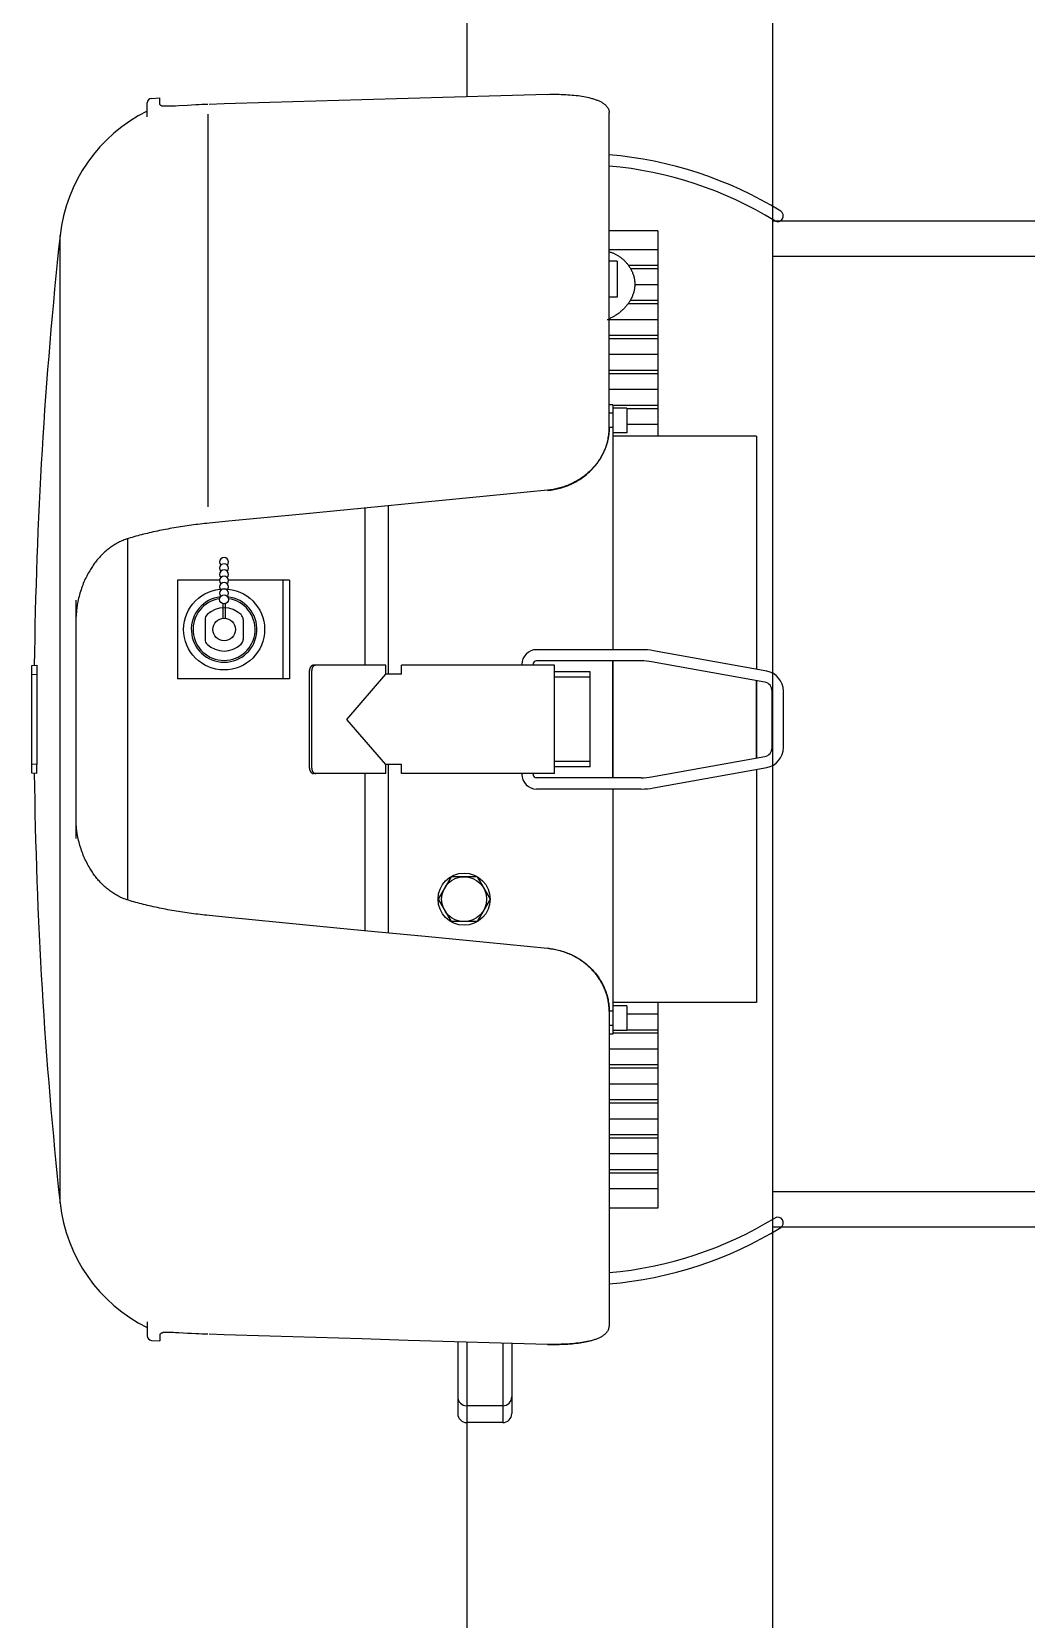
# Model space of a CAD drawing. Header units: millimetres. Extents: x -139278 to 641613, y -260926 to 217780.
# Drawn here: x 234301.2 to 234525.5, y 29911 to 30269 of the extents above; entities that cross this region are included whole.
import ezdxf

# ---------------------------------------------------------------- set-up
doc = ezdxf.new("R2010")
doc.units = ezdxf.units.MM

msp = doc.modelspace()

# ---------------------------------------------------------------- linework, layer by layer
msp.add_line((234468.385, 28990.722), (234468.385, 30746.392))
at = {"ltscale": 4}
for p, q in [((234399.345, 30365.354), (234399.345, 30254.315)), ((234328.234, 30253.933), (234330.111, 30254.032)), ((234330.111, 30252.689), (234330.111, 30254.032)), ((234327.273, 30249.742), (234327.273, 30252.921)), ((234341.03, 30161.857), (234341.03, 30250.336)), ((234431.466, 30179.707), (234431.466, 30250.722)), ((234468.385, 30226.343), (234582.685, 30226.343)), ((234307.619, 30113.913), (234307.619, 30222.996)), ((234442.42, 30224.097), (234431.466, 30224.097)), ((234442.42, 30224.097), (234442.42, 30177.767)), ((234442.42, 30219.796), (234431.466, 30219.796)), ((234468.385, 30218.343), (234582.685, 30218.343)), ((234433.299, 30217.237), (234431.466, 30217.237)), ((234433.299, 30217.237), (234433.299, 30209.129)), ((234442.42, 30216.213), (234435.854, 30216.213)), ((234442.42, 30215.496), (234436.31, 30215.496)), ((234442.42, 30211.913), (234437.252, 30211.913)), ((234433.299, 30209.129), (234431.466, 30209.129)), ((234442.42, 30207.613), (234435.712, 30207.613)), ((234442.42, 30208.33), (234436.185, 30208.33)), ((234442.42, 30204.029), (234430.973, 30204.029)), ((234442.42, 30200.446), (234431.466, 30200.446)), ((234442.42, 30199.729), (234431.466, 30199.729)), ((234442.42, 30196.146), (234431.466, 30196.146)), ((234442.42, 30192.562), (234431.466, 30192.562)), ((234442.42, 30191.846), (234431.466, 30191.846)), ((234442.42, 30188.262), (234431.466, 30188.262)), ((234432.285, 30184.862), (234431.466, 30184.862)), ((234432.285, 30182.936), (234431.466, 30182.936)), ((234432.285, 30184.862), (234432.285, 30177.767)), ((234442.42, 30184.679), (234432.285, 30184.679)), ((234432.285, 30184.101), (234432.285, 30178.527)), ((234435.47, 30184.101), (234432.285, 30184.101)), ((234435.47, 30184.101), (234435.47, 30178.527)), ((234442.42, 30183.962), (234435.47, 30183.962)), ((234432.285, 30179.693), (234431.465, 30179.693)), ((234435.47, 30178.527), (234432.285, 30178.527)), ((234442.42, 30180.379), (234435.47, 30180.379)), ((234432.285, 30177.767), (234432.285, 30129.622)), ((234464.718, 30177.767), (234432.285, 30177.767)), ((234464.718, 30177.767), (234464.718, 30125.195)), ((234376.325, 30161.577), (234376.325, 30126.125)), ((234381.608, 30162.091), (234381.608, 30124.099)), ((234322.822, 30154.638), (234322.822, 30073.252)), ((234334.074, 30145.333), (234334.074, 30123.035)), ((234343.612, 30145.333), (234334.074, 30145.333)), ((234359.326, 30145.333), (234345.615, 30145.333)), ((234357.891, 30145.333), (234357.891, 30123.035)), ((234359.326, 30145.333), (234359.326, 30123.035)), ((234311.259, 30113.913), (234311.259, 30140.785)), ((234344.36, 30139.967), (234344.36, 30136.706)), ((234344.867, 30139.967), (234344.867, 30136.706)), ((234340.306, 30136.419), (234340.306, 30131.95)), ((234348.921, 30136.419), (234348.921, 30131.95)), ((234438.709, 30129.622), (234415.102, 30129.622)), ((234466.991, 30124.787), (234441.49, 30129.374)), ((234301.225, 30126.076), (234302.358, 30126.096)), ((234301.225, 30101.751), (234301.225, 30126.076)), ((234363.872, 30102.918), (234363.872, 30124.909)), ((234364.372, 30102.918), (234364.372, 30124.909)), ((234381.101, 30126.125), (234364.801, 30126.125)), ((234381.101, 30124.099), (234381.101, 30126.125)), ((234419.105, 30126.125), (234384.648, 30126.125)), ((234384.648, 30124.099), (234384.648, 30126.125)), ((234411.757, 30126.125), (234411.757, 30126.278)), ((234414.291, 30126.125), (234414.291, 30126.278)), ((234438.709, 30127.088), (234415.102, 30127.088)), ((234419.105, 30101.702), (234419.105, 30126.125)), ((234427.212, 30124.656), (234419.105, 30124.656)), ((234427.212, 30103.171), (234427.212, 30124.656)), ((234432.285, 30127.088), (234432.285, 30100.739)), ((234432.285, 30100.739), (234432.285, 30127.088)), ((234466.542, 30122.293), (234441.042, 30126.88)), ((234301.225, 30124.049), (234302.405, 30124.07)), ((234359.326, 30123.035), (234334.074, 30123.035)), ((234372.322, 30113.914), (234381.101, 30124.099)), ((234384.648, 30124.099), (234381.101, 30124.099)), ((234427.212, 30123.44), (234419.105, 30123.44)), ((234464.718, 30122.621), (234464.718, 30105.206)), ((234464.718, 30105.206), (234464.718, 30122.621)), ((234468.211, 30107.529), (234468.211, 30120.298)), ((234470.744, 30107.529), (234470.744, 30120.298)), ((234307.619, 30004.831), (234307.619, 30113.913)), ((234311.259, 30087.042), (234311.259, 30113.913)), ((234381.101, 30103.728), (234372.322, 30113.914)), ((234302.405, 30103.757), (234301.225, 30103.778)), ((234381.101, 30101.702), (234381.101, 30103.728)), ((234384.648, 30103.728), (234381.101, 30103.728)), ((234381.608, 30103.728), (234381.608, 30065.793)), ((234384.648, 30101.702), (234384.648, 30103.728)), ((234427.212, 30104.387), (234419.105, 30104.387)), ((234427.212, 30103.171), (234419.105, 30103.171)), ((234441.042, 30100.947), (234466.542, 30105.534)), ((234441.49, 30098.453), (234466.991, 30103.04)), ((234302.358, 30101.731), (234301.225, 30101.751)), ((234381.101, 30101.702), (234364.801, 30101.702)), ((234376.325, 30101.702), (234376.325, 30066.308)), ((234419.105, 30101.702), (234384.648, 30101.702)), ((234411.757, 30101.549), (234411.757, 30101.702)), ((234414.291, 30101.549), (234414.291, 30101.702)), ((234438.709, 30100.739), (234415.102, 30100.739)), ((234464.718, 30102.632), (234464.718, 30050.06)), ((234438.709, 30098.205), (234415.102, 30098.205)), ((234432.285, 30098.205), (234432.285, 30050.06)), ((234395.811, 30078.439), (234392.885, 30073.372)), ((234401.662, 30078.439), (234395.811, 30078.439)), ((234401.662, 30078.439), (234404.588, 30073.372)), ((234392.885, 30073.372), (234395.811, 30068.304)), ((234404.588, 30073.372), (234401.662, 30068.304)), ((234401.662, 30068.304), (234395.811, 30068.304)), ((234464.718, 30050.06), (234432.285, 30050.06)), ((234432.285, 30050.06), (234432.285, 30042.965)), ((234432.285, 30049.3), (234432.285, 30043.726)), ((234435.47, 30049.3), (234432.285, 30049.3)), ((234435.47, 30049.3), (234435.47, 30043.726)), ((234442.42, 30050.06), (234442.42, 30003.73)), ((234432.285, 30048.134), (234431.465, 30048.134)), ((234431.466, 30048.12), (234431.466, 29977.105)), ((234442.42, 30047.448), (234435.47, 30047.448)), ((234432.285, 30044.891), (234431.466, 30044.891)), ((234432.285, 30042.965), (234431.466, 30042.965)), ((234435.47, 30043.726), (234432.285, 30043.726)), ((234442.42, 30043.148), (234432.285, 30043.148)), ((234442.42, 30043.865), (234435.47, 30043.865)), ((234442.42, 30039.565), (234431.466, 30039.565)), ((234442.42, 30035.981), (234431.466, 30035.981)), ((234442.42, 30035.265), (234431.466, 30035.265)), ((234442.42, 30031.681), (234431.466, 30031.681)), ((234442.42, 30028.098), (234431.466, 30028.098)), ((234442.42, 30027.381), (234431.466, 30027.381)), ((234442.42, 30023.798), (234431.466, 30023.798)), ((234442.42, 30020.214), (234431.466, 30020.214)), ((234442.42, 30019.497), (234431.466, 30019.497)), ((234442.42, 30015.914), (234431.466, 30015.914)), ((234442.42, 30012.331), (234431.466, 30012.331)), ((234442.42, 30011.614), (234431.466, 30011.614)), ((234442.42, 30008.031), (234431.466, 30008.031)), ((234468.385, 30007.453), (234582.685, 30007.453)), ((234442.42, 30003.73), (234431.466, 30003.73)), ((234468.385, 29999.453), (234582.685, 29999.453)), ((234327.273, 29978.085), (234327.273, 29974.906)), ((234330.111, 29975.138), (234330.111, 29973.795)), ((234328.234, 29973.894), (234330.111, 29973.795)), ((234397.318, 29973.569), (234397.318, 29957.381)), ((234399.345, 29973.512), (234399.345, 29955.354)), ((234407.453, 29973.28), (234407.453, 29955.354)), ((234409.48, 29973.223), (234409.48, 29957.381)), ((234407.453, 29959.127), (234399.345, 29959.127)), ((234407.453, 29955.354), (234399.345, 29955.354)), ((234399.345, 29955.354), (234399.345, 29860.847))]:
    msp.add_line(p, q, dxfattribs=at)
for points in [[(234417.587, 30254.832), (234407.055, 30254.536), (234396.559, 30254.236), (234386.1, 30253.931), (234375.679, 30253.623), (234365.295, 30253.31), (234354.949, 30252.992), (234344.641, 30252.671), (234341.214, 30252.562)], [(234417.587, 30254.832), (234418.107, 30254.844), (234418.625, 30254.851), (234419.14, 30254.853), (234419.652, 30254.85), (234420.159, 30254.842), (234420.662, 30254.829), (234421.16, 30254.811), (234421.653, 30254.788), (234422.138, 30254.76), (234422.617, 30254.726), (234423.089, 30254.688), (234423.552, 30254.644), (234424.007, 30254.595), (234424.452, 30254.54), (234424.888, 30254.48), (234425.314, 30254.415), (234425.729, 30254.344), (234426.133, 30254.268), (234426.525, 30254.187), (234426.905, 30254.101), (234427.119, 30254.048), (234427.33, 30253.993), (234427.536, 30253.937), (234427.737, 30253.879), (234427.934, 30253.819), (234428.126, 30253.758), (234428.313, 30253.694), (234428.496, 30253.629), (234428.674, 30253.562), (234428.846, 30253.493), (234429.014, 30253.423), (234429.177, 30253.351), (234429.334, 30253.277), (234429.486, 30253.202), (234429.633, 30253.124), (234429.775, 30253.046), (234429.911, 30252.965), (234430.041, 30252.883), (234430.167, 30252.8), (234430.286, 30252.714), (234430.4, 30252.628), (234430.509, 30252.539), (234430.611, 30252.449), (234430.708, 30252.358), (234430.8, 30252.265), (234430.885, 30252.171), (234430.965, 30252.076), (234431.039, 30251.979), (234431.107, 30251.881), (234431.169, 30251.781), (234431.225, 30251.68), (234431.276, 30251.578), (234431.32, 30251.475), (234431.359, 30251.371), (234431.391, 30251.265), (234431.418, 30251.159), (234431.439, 30251.051), (234431.454, 30250.942), (234431.463, 30250.833), (234431.466, 30250.722)], [(234330.217, 30252.463), (234330.179, 30252.509), (234330.149, 30252.554), (234330.128, 30252.599), (234330.121, 30252.622), (234330.115, 30252.644), (234330.112, 30252.667), (234330.111, 30252.689)], [(234330.217, 30252.463), (234330.252, 30252.429), (234330.291, 30252.396), (234330.335, 30252.363), (234330.384, 30252.332), (234330.438, 30252.302), (234330.496, 30252.275), (234330.559, 30252.25), (234330.626, 30252.229), (234330.698, 30252.211), (234330.775, 30252.197)], [(234340.95, 30252.555), (234340.262, 30252.535), (234339.582, 30252.511), (234338.911, 30252.484), (234338.252, 30252.455), (234337.29, 30252.407), (234336.367, 30252.357), (234334.397, 30252.242), (234333.645, 30252.201), (234333.177, 30252.178), (234332.738, 30252.16), (234332.329, 30252.148), (234332.043, 30252.142), (234331.775, 30252.141), (234331.525, 30252.144), (234331.294, 30252.152), (234331.151, 30252.16), (234331.017, 30252.17), (234330.891, 30252.182), (234330.775, 30252.197)], [(234431.466, 30219.349), (234431.536, 30219.329), (234431.686, 30219.284), (234431.834, 30219.237), (234431.981, 30219.186), (234432.127, 30219.132), (234432.273, 30219.074), (234432.417, 30219.014), (234432.56, 30218.951), (234432.703, 30218.884), (234432.844, 30218.815), (234432.984, 30218.742), (234433.122, 30218.667), (234433.26, 30218.588), (234433.396, 30218.507), (234433.553, 30218.409), (234433.708, 30218.307), (234433.861, 30218.201), (234434.012, 30218.091), (234434.161, 30217.978), (234434.308, 30217.861), (234434.452, 30217.741), (234434.594, 30217.617), (234434.733, 30217.49), (234434.87, 30217.359), (234435.004, 30217.226), (234435.135, 30217.089), (234435.263, 30216.95), (234435.388, 30216.807), (234435.51, 30216.662), (234435.629, 30216.514), (234435.744, 30216.363), (234435.856, 30216.21), (234435.964, 30216.055), (234436.068, 30215.897), (234436.169, 30215.737), (234436.266, 30215.574), (234436.358, 30215.41), (234436.447, 30215.244), (234436.532, 30215.076), (234436.612, 30214.906), (234436.687, 30214.735), (234436.759, 30214.562), (234436.826, 30214.388), (234436.888, 30214.212), (234436.945, 30214.035), (234436.998, 30213.858), (234437.046, 30213.679), (234437.089, 30213.499), (234437.127, 30213.319), (234437.16, 30213.138), (234437.188, 30212.956), (234437.211, 30212.774), (234437.229, 30212.592), (234437.242, 30212.409), (234437.25, 30212.224), (234437.253, 30212.039), (234437.251, 30211.854), (234437.243, 30211.67), (234437.23, 30211.485), (234437.212, 30211.301), (234437.189, 30211.118), (234437.161, 30210.935), (234437.128, 30210.752), (234437.089, 30210.57), (234437.046, 30210.389), (234436.998, 30210.209), (234436.946, 30210.03), (234436.888, 30209.852), (234436.826, 30209.675), (234436.76, 30209.5), (234436.689, 30209.325), (234436.613, 30209.152), (234436.534, 30208.981), (234436.45, 30208.811), (234436.362, 30208.643), (234436.27, 30208.476), (234436.174, 30208.311), (234436.075, 30208.148), (234435.971, 30207.987), (234435.864, 30207.828), (234435.754, 30207.671), (234435.64, 30207.516), (234435.523, 30207.363), (234435.403, 30207.213), (234435.28, 30207.064), (234435.154, 30206.918), (234435.025, 30206.775), (234434.894, 30206.634), (234434.76, 30206.495), (234434.623, 30206.359), (234434.484, 30206.226), (234434.342, 30206.095), (234434.198, 30205.967), (234434.053, 30205.842), (234433.907, 30205.721), (234433.759, 30205.603), (234433.609, 30205.487), (234433.458, 30205.375), (234433.305, 30205.265), (234433.15, 30205.158), (234432.994, 30205.055), (234432.836, 30204.954), (234432.677, 30204.856), (234432.516, 30204.761), (234432.354, 30204.669), (234432.191, 30204.58), (234432.026, 30204.494), (234431.86, 30204.411), (234431.693, 30204.332), (234431.525, 30204.255), (234431.466, 30204.23)], [(234431.466, 30179.707), (234431.464, 30179.478), (234431.457, 30179.25), (234431.447, 30179.021), (234431.432, 30178.792), (234431.413, 30178.563), (234431.39, 30178.334), (234431.363, 30178.105), (234431.331, 30177.876), (234431.296, 30177.648), (234431.256, 30177.42), (234431.212, 30177.192), (234431.164, 30176.965), (234431.111, 30176.738), (234431.055, 30176.512), (234430.994, 30176.286), (234430.929, 30176.062), (234430.861, 30175.838), (234430.788, 30175.614), (234430.711, 30175.392), (234430.63, 30175.171), (234430.545, 30174.951), (234430.455, 30174.732), (234430.362, 30174.514), (234430.265, 30174.297), (234430.164, 30174.081), (234430.059, 30173.867), (234429.95, 30173.655), (234429.838, 30173.444), (234429.721, 30173.234), (234429.601, 30173.026), (234429.477, 30172.82), (234429.349, 30172.616), (234429.217, 30172.413), (234429.082, 30172.212), (234428.943, 30172.013), (234428.801, 30171.817), (234428.655, 30171.622), (234428.506, 30171.429), (234428.353, 30171.239), (234428.196, 30171.05), (234428.002, 30170.825), (234427.803, 30170.603), (234427.599, 30170.385), (234427.39, 30170.17), (234427.177, 30169.96), (234426.959, 30169.753), (234426.736, 30169.55), (234426.509, 30169.351), (234426.278, 30169.157), (234426.043, 30168.966), (234425.804, 30168.78), (234425.561, 30168.599), (234425.313, 30168.421), (234425.062, 30168.249), (234424.808, 30168.081), (234424.55, 30167.918), (234424.288, 30167.76), (234424.023, 30167.606), (234423.755, 30167.458), (234423.484, 30167.315), (234423.21, 30167.176), (234422.932, 30167.043), (234422.652, 30166.915), (234422.37, 30166.793), (234422.085, 30166.675), (234421.797, 30166.563), (234421.507, 30166.457), (234421.215, 30166.356), (234420.921, 30166.26), (234420.625, 30166.17), (234420.328, 30166.086), (234420.028, 30166.007), (234419.727, 30165.934), (234419.425, 30165.867), (234419.121, 30165.805), (234418.816, 30165.749), (234418.51, 30165.699), (234418.203, 30165.655), (234417.896, 30165.617), (234417.587, 30165.584)], [(234417.597, 30165.538), (234417.951, 30165.577), (234418.304, 30165.622), (234418.655, 30165.675), (234419.005, 30165.735), (234419.354, 30165.803), (234419.7, 30165.878), (234420.045, 30165.96), (234420.387, 30166.049), (234420.727, 30166.145), (234421.064, 30166.249), (234421.399, 30166.359), (234421.73, 30166.476), (234422.059, 30166.601), (234422.384, 30166.732), (234422.706, 30166.87), (234423.024, 30167.014), (234423.338, 30167.165), (234423.649, 30167.323), (234423.955, 30167.488), (234424.257, 30167.658), (234424.555, 30167.835), (234424.848, 30168.018), (234425.137, 30168.207), (234425.421, 30168.403), (234425.699, 30168.604), (234425.973, 30168.811), (234426.241, 30169.024), (234426.504, 30169.242), (234426.762, 30169.466), (234427.013, 30169.695), (234427.259, 30169.929), (234427.499, 30170.169), (234427.733, 30170.413), (234427.961, 30170.663), (234428.182, 30170.917), (234428.397, 30171.176), (234428.606, 30171.439), (234428.808, 30171.707), (234429.003, 30171.978), (234429.191, 30172.254), (234429.372, 30172.534), (234429.547, 30172.818), (234429.714, 30173.105), (234429.874, 30173.396), (234430.027, 30173.69), (234430.172, 30173.988), (234430.31, 30174.288), (234430.441, 30174.591), (234430.564, 30174.897), (234430.679, 30175.206), (234430.786, 30175.517), (234430.886, 30175.83), (234430.978, 30176.146), (234431.063, 30176.463), (234431.139, 30176.782), (234431.207, 30177.103), (234431.268, 30177.425), (234431.32, 30177.749), (234431.365, 30178.073), (234431.401, 30178.399), (234431.429, 30178.725), (234431.449, 30179.052), (234431.462, 30179.379), (234431.466, 30179.707)], [(234417.587, 30165.584), (234403.78, 30164.246), (234389.973, 30162.905), (234376.167, 30161.562), (234362.361, 30160.215), (234345.619, 30158.578), (234341.216, 30158.147)], [(234341.216, 30158.147), (234340.716, 30158.096), (234340.216, 30158.044), (234339.717, 30157.99), (234339.219, 30157.933), (234338.722, 30157.874), (234338.225, 30157.813), (234337.729, 30157.75), (234337.235, 30157.685), (234336.742, 30157.617), (234336.25, 30157.548), (234335.759, 30157.476), (234335.27, 30157.403), (234334.783, 30157.327), (234334.298, 30157.249), (234333.814, 30157.17), (234333.333, 30157.088), (234332.853, 30157.005), (234332.376, 30156.919), (234331.901, 30156.831), (234331.428, 30156.742), (234330.958, 30156.651), (234330.491, 30156.557), (234330.026, 30156.462), (234329.564, 30156.365), (234329.105, 30156.266), (234328.649, 30156.166), (234328.196, 30156.063), (234327.747, 30155.959), (234327.301, 30155.853), (234326.858, 30155.746), (234326.418, 30155.637), (234325.983, 30155.526), (234325.551, 30155.413), (234325.123, 30155.299), (234324.698, 30155.183), (234324.278, 30155.066), (234323.862, 30154.947), (234323.45, 30154.827), (234323.043, 30154.705), (234322.639, 30154.582)], [(234322.639, 30154.582), (234322.361, 30154.487), (234322.086, 30154.386), (234321.815, 30154.278), (234321.546, 30154.165), (234321.281, 30154.045), (234321.018, 30153.92), (234320.759, 30153.789), (234320.504, 30153.653), (234320.252, 30153.511), (234320.003, 30153.364), (234319.757, 30153.213), (234319.515, 30153.056), (234319.277, 30152.895), (234319.042, 30152.73), (234318.81, 30152.56), (234318.582, 30152.385), (234318.357, 30152.207), (234318.136, 30152.025), (234317.919, 30151.838), (234317.705, 30151.648), (234317.494, 30151.454), (234317.287, 30151.257), (234317.084, 30151.056), (234316.884, 30150.852), (234316.687, 30150.644), (234316.494, 30150.433), (234316.305, 30150.219), (234316.119, 30150.003), (234315.936, 30149.783), (234315.757, 30149.56), (234315.582, 30149.334), (234315.409, 30149.106), (234315.24, 30148.875), (234315.075, 30148.642), (234314.913, 30148.406), (234314.754, 30148.167), (234314.599, 30147.926), (234314.447, 30147.682), (234314.298, 30147.437), (234314.153, 30147.189), (234313.973, 30146.871), (234313.799, 30146.549), (234313.629, 30146.224), (234313.465, 30145.895), (234313.306, 30145.562), (234313.152, 30145.225), (234313.004, 30144.885), (234312.86, 30144.54), (234312.722, 30144.192), (234312.588, 30143.84), (234312.46, 30143.483), (234312.337, 30143.123), (234312.219, 30142.757), (234312.106, 30142.387), (234311.998, 30142.012), (234311.897, 30141.631), (234311.8, 30141.244), (234311.71, 30140.85), (234311.625, 30140.449), (234311.547, 30140.038), (234311.499, 30139.76), (234311.453, 30139.477), (234311.412, 30139.189), (234311.374, 30138.896), (234311.341, 30138.6), (234311.313, 30138.302), (234311.29, 30138.001), (234311.273, 30137.7), (234311.263, 30137.398), (234311.259, 30137.097)], [(234302.358, 30126.096), (234302.36, 30126.094), (234302.366, 30126.082), (234302.373, 30126.04), (234302.382, 30125.942), (234302.392, 30125.755), (234302.399, 30125.503), (234302.405, 30125.129), (234302.408, 30124.696), (234302.405, 30124.07)], [(234364.801, 30126.125), (234364.755, 30126.124), (234364.71, 30126.12), (234364.664, 30126.112), (234364.619, 30126.102), (234364.575, 30126.089), (234364.531, 30126.073), (234364.488, 30126.054), (234364.445, 30126.033), (234364.404, 30126.009), (234364.363, 30125.982), (234364.323, 30125.952), (234364.285, 30125.921), (234364.248, 30125.886), (234364.212, 30125.849), (234364.177, 30125.81), (234364.144, 30125.769), (234364.113, 30125.726), (234364.083, 30125.681), (234364.055, 30125.634), (234364.029, 30125.585), (234364.004, 30125.535), (234363.982, 30125.483), (234363.961, 30125.429), (234363.943, 30125.375), (234363.926, 30125.319), (234363.912, 30125.262), (234363.9, 30125.205), (234363.89, 30125.147), (234363.882, 30125.088), (234363.877, 30125.029), (234363.873, 30124.969), (234363.872, 30124.909)], [(234365.3, 30126.125), (234365.255, 30126.124), (234365.209, 30126.12), (234365.164, 30126.112), (234365.119, 30126.102), (234365.075, 30126.089), (234365.031, 30126.073), (234364.988, 30126.054), (234364.945, 30126.033), (234364.904, 30126.009), (234364.863, 30125.982), (234364.823, 30125.952), (234364.785, 30125.921), (234364.747, 30125.886), (234364.712, 30125.849), (234364.677, 30125.81), (234364.644, 30125.769), (234364.613, 30125.726), (234364.583, 30125.681), (234364.555, 30125.634), (234364.529, 30125.585), (234364.504, 30125.535), (234364.482, 30125.483), (234364.461, 30125.429), (234364.443, 30125.375), (234364.426, 30125.319), (234364.412, 30125.262), (234364.4, 30125.205), (234364.39, 30125.147), (234364.382, 30125.088), (234364.377, 30125.029), (234364.373, 30124.969), (234364.372, 30124.909)], [(234302.405, 30124.07), (234302.386, 30122.039), (234302.372, 30120.007), (234302.362, 30117.976), (234302.356, 30115.945), (234302.354, 30113.913), (234302.356, 30111.882), (234302.362, 30109.851), (234302.372, 30107.82), (234302.386, 30105.788), (234302.405, 30103.757)], [(234302.358, 30101.731), (234302.36, 30101.733), (234302.366, 30101.745), (234302.373, 30101.787), (234302.382, 30101.885), (234302.392, 30102.072), (234302.399, 30102.324), (234302.405, 30102.698), (234302.408, 30103.131), (234302.405, 30103.757)], [(234363.872, 30102.918), (234363.873, 30102.858), (234363.877, 30102.798), (234363.882, 30102.739), (234363.89, 30102.68), (234363.9, 30102.622), (234363.912, 30102.565), (234363.926, 30102.508), (234363.943, 30102.452), (234363.961, 30102.398), (234363.982, 30102.344), (234364.004, 30102.292), (234364.029, 30102.242), (234364.055, 30102.193), (234364.083, 30102.146), (234364.113, 30102.101), (234364.144, 30102.058), (234364.177, 30102.017), (234364.212, 30101.978), (234364.248, 30101.941), (234364.285, 30101.906), (234364.323, 30101.875), (234364.363, 30101.845), (234364.404, 30101.818), (234364.445, 30101.794), (234364.488, 30101.773), (234364.531, 30101.754), (234364.575, 30101.738), (234364.619, 30101.725), (234364.664, 30101.715), (234364.71, 30101.707), (234364.755, 30101.703), (234364.801, 30101.702)], [(234364.372, 30102.918), (234364.373, 30102.858), (234364.377, 30102.798), (234364.382, 30102.739), (234364.39, 30102.68), (234364.4, 30102.622), (234364.412, 30102.565), (234364.426, 30102.508), (234364.443, 30102.452), (234364.461, 30102.398), (234364.482, 30102.344), (234364.504, 30102.292), (234364.529, 30102.242), (234364.555, 30102.193), (234364.583, 30102.146), (234364.613, 30102.101), (234364.644, 30102.058), (234364.677, 30102.017), (234364.712, 30101.978), (234364.747, 30101.941), (234364.785, 30101.906), (234364.823, 30101.875), (234364.863, 30101.845), (234364.904, 30101.818), (234364.945, 30101.794), (234364.988, 30101.773), (234365.031, 30101.754), (234365.075, 30101.738), (234365.119, 30101.725), (234365.164, 30101.715), (234365.209, 30101.707), (234365.255, 30101.703), (234365.3, 30101.702)], [(234322.639, 30073.245), (234322.361, 30073.34), (234322.086, 30073.441), (234321.815, 30073.549), (234321.546, 30073.662), (234321.281, 30073.782), (234321.018, 30073.907), (234320.759, 30074.038), (234320.504, 30074.174), (234320.252, 30074.316), (234320.003, 30074.462), (234319.757, 30074.614), (234319.515, 30074.77), (234319.277, 30074.932), (234319.042, 30075.097), (234318.81, 30075.267), (234318.582, 30075.441), (234318.357, 30075.62), (234318.136, 30075.802), (234317.919, 30075.989), (234317.705, 30076.179), (234317.494, 30076.373), (234317.287, 30076.57), (234317.084, 30076.771), (234316.884, 30076.975), (234316.687, 30077.183), (234316.494, 30077.394), (234316.305, 30077.607), (234316.119, 30077.824), (234315.936, 30078.044), (234315.757, 30078.267), (234315.582, 30078.492), (234315.409, 30078.721), (234315.24, 30078.952), (234315.075, 30079.185), (234314.913, 30079.421), (234314.754, 30079.66), (234314.599, 30079.901), (234314.447, 30080.144), (234314.298, 30080.39), (234314.153, 30080.638), (234313.973, 30080.956), (234313.799, 30081.278), (234313.629, 30081.603), (234313.465, 30081.932), (234313.306, 30082.265), (234313.152, 30082.602), (234313.004, 30082.942), (234312.86, 30083.286), (234312.722, 30083.635), (234312.588, 30083.987), (234312.46, 30084.344), (234312.337, 30084.704), (234312.219, 30085.069), (234312.106, 30085.44), (234311.998, 30085.815), (234311.897, 30086.196), (234311.8, 30086.583), (234311.71, 30086.977), (234311.625, 30087.378), (234311.547, 30087.789), (234311.499, 30088.066), (234311.453, 30088.35), (234311.412, 30088.638), (234311.374, 30088.931), (234311.341, 30089.227), (234311.313, 30089.525), (234311.29, 30089.826), (234311.273, 30090.127), (234311.263, 30090.429), (234311.259, 30090.73)], [(234341.216, 30069.68), (234340.716, 30069.731), (234340.216, 30069.783), (234339.717, 30069.837), (234339.219, 30069.894), (234338.722, 30069.953), (234338.225, 30070.014), (234337.729, 30070.077), (234337.235, 30070.142), (234336.742, 30070.21), (234336.25, 30070.279), (234335.759, 30070.351), (234335.27, 30070.424), (234334.783, 30070.5), (234334.298, 30070.577), (234333.814, 30070.657), (234333.333, 30070.739), (234332.853, 30070.822), (234332.376, 30070.908), (234331.901, 30070.996), (234331.428, 30071.085), (234330.958, 30071.176), (234330.491, 30071.27), (234330.026, 30071.365), (234329.564, 30071.462), (234329.105, 30071.561), (234328.649, 30071.661), (234328.196, 30071.763), (234327.747, 30071.868), (234327.301, 30071.973), (234326.858, 30072.081), (234326.418, 30072.19), (234325.983, 30072.301), (234325.551, 30072.414), (234325.123, 30072.528), (234324.698, 30072.644), (234324.278, 30072.761), (234323.862, 30072.88), (234323.45, 30073), (234323.043, 30073.122), (234322.639, 30073.245)], [(234341.216, 30069.68), (234341.222, 30069.715), (234341.225, 30069.723), (234341.226, 30069.726)], [(234417.587, 30062.243), (234403.78, 30063.581), (234389.973, 30064.922), (234376.167, 30066.265), (234362.361, 30067.612), (234345.619, 30069.249), (234341.216, 30069.68)], [(234431.466, 30048.12), (234431.464, 30048.349), (234431.457, 30048.577), (234431.447, 30048.806), (234431.432, 30049.035), (234431.413, 30049.264), (234431.39, 30049.493), (234431.363, 30049.722), (234431.331, 30049.951), (234431.296, 30050.179), (234431.256, 30050.407), (234431.212, 30050.635), (234431.164, 30050.862), (234431.111, 30051.089), (234431.055, 30051.315), (234430.994, 30051.54), (234430.929, 30051.765), (234430.861, 30051.989), (234430.788, 30052.212), (234430.711, 30052.435), (234430.63, 30052.656), (234430.545, 30052.876), (234430.455, 30053.095), (234430.362, 30053.313), (234430.265, 30053.53), (234430.164, 30053.745), (234430.059, 30053.959), (234429.95, 30054.172), (234429.838, 30054.383), (234429.721, 30054.593), (234429.601, 30054.801), (234429.477, 30055.007), (234429.349, 30055.211), (234429.217, 30055.414), (234429.082, 30055.615), (234428.943, 30055.814), (234428.801, 30056.01), (234428.655, 30056.205), (234428.506, 30056.398), (234428.353, 30056.588), (234428.196, 30056.777), (234428.002, 30057.002), (234427.803, 30057.224), (234427.599, 30057.442), (234427.39, 30057.656), (234427.177, 30057.867), (234426.959, 30058.074), (234426.736, 30058.277), (234426.509, 30058.476), (234426.278, 30058.67), (234426.043, 30058.861), (234425.804, 30059.047), (234425.561, 30059.228), (234425.313, 30059.405), (234425.062, 30059.578), (234424.808, 30059.746), (234424.55, 30059.909), (234424.288, 30060.067), (234424.023, 30060.221), (234423.755, 30060.369), (234423.484, 30060.512), (234423.21, 30060.651), (234422.932, 30060.784), (234422.652, 30060.912), (234422.37, 30061.034), (234422.085, 30061.152), (234421.797, 30061.264), (234421.507, 30061.37), (234421.215, 30061.471), (234420.921, 30061.567), (234420.625, 30061.657), (234420.328, 30061.741), (234420.028, 30061.82), (234419.727, 30061.893), (234419.425, 30061.96), (234419.121, 30062.022), (234418.816, 30062.077), (234418.51, 30062.127), (234418.203, 30062.172), (234417.896, 30062.21), (234417.587, 30062.243)], [(234417.597, 30062.288), (234417.951, 30062.25), (234418.304, 30062.205), (234418.655, 30062.152), (234419.005, 30062.091), (234419.354, 30062.024), (234419.7, 30061.949), (234420.045, 30061.867), (234420.387, 30061.778), (234420.727, 30061.682), (234421.064, 30061.578), (234421.399, 30061.468), (234421.73, 30061.35), (234422.059, 30061.226), (234422.384, 30061.095), (234422.706, 30060.957), (234423.024, 30060.813), (234423.338, 30060.661), (234423.649, 30060.504), (234423.955, 30060.339), (234424.257, 30060.169), (234424.555, 30059.992), (234424.848, 30059.809), (234425.137, 30059.619), (234425.421, 30059.424), (234425.699, 30059.223), (234425.973, 30059.016), (234426.241, 30058.803), (234426.504, 30058.585), (234426.762, 30058.361), (234427.013, 30058.132), (234427.259, 30057.898), (234427.499, 30057.658), (234427.733, 30057.414), (234427.961, 30057.164), (234428.182, 30056.91), (234428.397, 30056.651), (234428.606, 30056.388), (234428.808, 30056.12), (234429.003, 30055.848), (234429.191, 30055.573), (234429.372, 30055.293), (234429.547, 30055.009), (234429.714, 30054.722), (234429.874, 30054.431), (234430.027, 30054.137), (234430.172, 30053.839), (234430.31, 30053.539), (234430.441, 30053.236), (234430.564, 30052.93), (234430.679, 30052.621), (234430.786, 30052.31), (234430.886, 30051.997), (234430.978, 30051.681), (234431.063, 30051.364), (234431.139, 30051.045), (234431.207, 30050.724), (234431.268, 30050.402), (234431.32, 30050.078), (234431.365, 30049.754), (234431.401, 30049.428), (234431.429, 30049.102), (234431.449, 30048.775), (234431.462, 30048.448), (234431.466, 30048.12)], [(234330.217, 29975.364), (234330.179, 29975.318), (234330.149, 29975.273), (234330.128, 29975.227), (234330.121, 29975.205), (234330.115, 29975.183), (234330.112, 29975.16), (234330.111, 29975.138)], [(234330.217, 29975.364), (234330.252, 29975.398), (234330.291, 29975.431), (234330.335, 29975.464), (234330.384, 29975.495), (234330.438, 29975.525), (234330.496, 29975.552), (234330.559, 29975.577), (234330.626, 29975.598), (234330.698, 29975.616), (234330.775, 29975.63)], [(234340.95, 29975.272), (234340.262, 29975.292), (234339.582, 29975.316), (234338.911, 29975.343), (234338.252, 29975.372), (234337.29, 29975.42), (234336.367, 29975.47), (234334.397, 29975.584), (234333.645, 29975.626), (234333.177, 29975.649), (234332.738, 29975.667), (234332.329, 29975.679), (234332.043, 29975.685), (234331.775, 29975.686), (234331.525, 29975.683), (234331.294, 29975.675), (234331.151, 29975.667), (234331.017, 29975.657), (234330.891, 29975.645), (234330.775, 29975.63)], [(234417.587, 29972.995), (234407.055, 29973.291), (234396.559, 29973.591), (234386.1, 29973.896), (234375.679, 29974.204), (234365.295, 29974.517), (234354.949, 29974.835), (234344.641, 29975.156), (234341.214, 29975.264)], [(234417.587, 29972.995), (234418.107, 29972.983), (234418.625, 29972.976), (234419.14, 29972.974), (234419.652, 29972.977), (234420.159, 29972.985), (234420.662, 29972.998), (234421.16, 29973.016), (234421.653, 29973.039), (234422.138, 29973.067), (234422.617, 29973.1), (234423.089, 29973.139), (234423.552, 29973.183), (234424.007, 29973.232), (234424.452, 29973.287), (234424.888, 29973.347), (234425.314, 29973.412), (234425.729, 29973.483), (234426.133, 29973.558), (234426.525, 29973.64), (234426.905, 29973.726), (234427.119, 29973.779), (234427.33, 29973.834), (234427.536, 29973.89), (234427.737, 29973.948), (234427.934, 29974.008), (234428.126, 29974.069), (234428.313, 29974.133), (234428.496, 29974.198), (234428.674, 29974.265), (234428.846, 29974.334), (234429.014, 29974.404), (234429.177, 29974.476), (234429.334, 29974.55), (234429.486, 29974.625), (234429.633, 29974.702), (234429.775, 29974.781), (234429.911, 29974.862), (234430.041, 29974.944), (234430.167, 29975.027), (234430.286, 29975.113), (234430.4, 29975.199), (234430.509, 29975.288), (234430.611, 29975.377), (234430.708, 29975.469), (234430.8, 29975.561), (234430.885, 29975.656), (234430.965, 29975.751), (234431.039, 29975.848), (234431.107, 29975.946), (234431.169, 29976.046), (234431.225, 29976.147), (234431.276, 29976.249), (234431.32, 29976.352), (234431.359, 29976.456), (234431.391, 29976.562), (234431.418, 29976.668), (234431.439, 29976.776), (234431.454, 29976.885), (234431.463, 29976.994), (234431.466, 29977.105)], [(234426.905, 29973.726), (234426.525, 29973.64), (234426.133, 29973.558), (234425.729, 29973.483), (234425.314, 29973.412), (234424.888, 29973.347), (234424.452, 29973.287), (234424.007, 29973.232), (234423.552, 29973.183), (234423.089, 29973.139), (234422.617, 29973.1), (234422.138, 29973.067), (234421.653, 29973.039), (234421.16, 29973.016), (234420.662, 29972.998), (234420.159, 29972.985), (234419.652, 29972.977), (234419.14, 29972.974), (234418.625, 29972.976), (234418.107, 29972.983), (234417.587, 29972.995)]]:
    msp.add_lwpolyline(points, dxfattribs=at)
for centre, radius in [((234344.613, 30134.184), 9.122), ((234344.613, 30140.948), 1.014), ((234344.613, 30134.184), 2.534), ((234398.737, 30073.372), 5.879), ((234398.737, 30073.372), 5.068)]:
    msp.add_circle(centre, radius, dxfattribs=at)
for centre, radius, start, end in [((234328.287, 30252.921), 1.014, 93, 180), ((234342.887, 30219.178), 35.474, 116.11316, 173.82162), ((234423.881, 30152.851), 88.685, 58.55402, 85.09381), ((234423.881, 30152.851), 86.151, 58.55402, 84.94914), ((234469.486, 30227.43), 1.267, 238.55402, 58.55402), ((235315.276, 30113.913), 1013.544, 173.821605, 179.311862), ((234344.613, 30149.408), 1.014, 315.93045, 224.06955), ((234344.613, 30147.998), 1.014, 315.93045, 224.06955), ((234344.613, 30146.588), 1.014, 315.93045, 224.06955), ((234344.613, 30145.178), 1.014, 315.93045, 224.06955), ((234344.613, 30143.768), 1.014, 315.93045, 224.06955), ((234344.613, 30142.358), 1.014, 315.93045, 224.06955), ((234344.613, 30134.184), 7.399, 96.40211, 270), ((234344.613, 30134.184), 6.993, 98.23125, 270), ((234344.613, 30133.475), 5.574, 46.56746, 133.43254), ((234344.613, 30134.184), 7.399, 270, 83.59789), ((234344.613, 30134.184), 6.993, 270, 81.76875), ((234341.826, 30136.419), 1.52, 133.43254, 180), ((234347.401, 30136.419), 1.52, 0, 46.56746), ((234341.826, 30131.95), 1.52, 180, 226.56746), ((234347.401, 30131.95), 1.52, 313.43254, 0), ((234344.613, 30134.894), 5.574, 226.56746, 313.43254), ((234415.102, 30126.278), 3.344, 90, 180), ((234438.709, 30113.914), 15.708, 79.80259, 90), ((234415.102, 30126.278), 0.811, 90, 180), ((234438.709, 30113.914), 13.175, 79.80259, 90), ((234466.184, 30120.298), 4.56, 0, 79.80259), ((234466.184, 30120.298), 2.027, 0, 79.80259), ((234466.184, 30107.529), 2.027, 280.19741, 0), ((234466.184, 30107.529), 4.56, 280.19741, 0), ((235315.276, 30113.913), 1013.544, 180.688138, 186.178395), ((234415.102, 30101.549), 3.344, 180, 270), ((234415.102, 30101.549), 0.811, 180, 270), ((234438.709, 30113.914), 13.175, 270, 280.19741), ((234438.709, 30113.914), 15.708, 270, 280.19741), ((234342.887, 30008.649), 35.474, 186.17838, 243.88684), ((234423.881, 30074.976), 86.151, 275.05086, 301.44598), ((234423.881, 30074.976), 88.685, 274.9062, 301.44598), ((234469.486, 30000.397), 1.267, 301.44598, 121.44598), ((234328.287, 29974.906), 1.014, 180, 267), ((234399.345, 29961.154), 2.027, 180, 270), ((234407.453, 29961.154), 2.027, 270, 0), ((234399.345, 29957.381), 2.027, 180, 270), ((234407.453, 29957.381), 2.027, 270, 0)]:
    msp.add_arc(centre, radius, start, end, dxfattribs=at)

doc.saveas('drawing.dxf')
